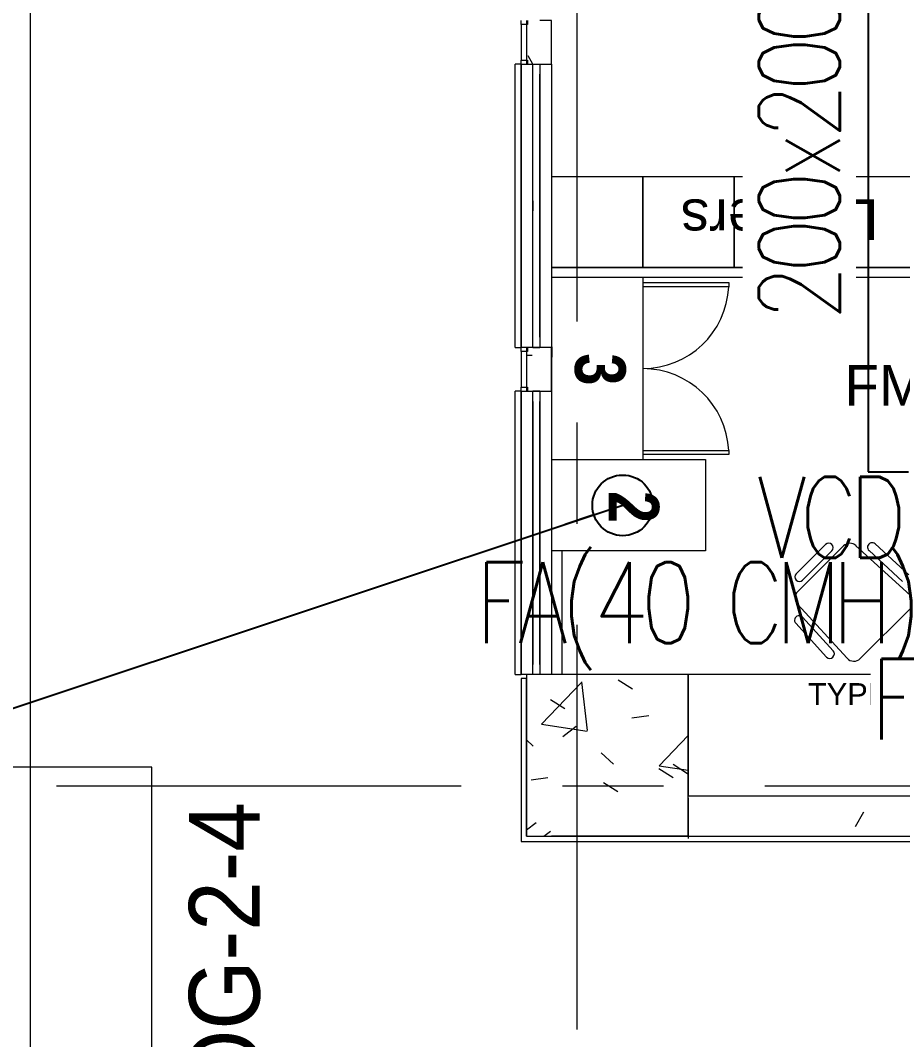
# Model space of a CAD drawing. Header units: millimetres. Extents: x 50620 to 404449, y -131543 to 97.
# Drawn here: x 346237 to 350596, y -108453 to -103415 of the extents above; entities that cross this region are included whole.
import ezdxf

# ---------------------------------------------------------------- set-up
doc = ezdxf.new("R2010")
doc.units = ezdxf.units.MM
for name, pattern in [('CONTINOUS', [0]), ('HIDDEN', [9.525, 6.35, -3.175]), ('IDA - Grid Line', [3500, 2000, -500, 500, -500])]:
    doc.linetypes.add(name, pattern=pattern)
for name, color, linetype, lineweight in [('1599_DB_A_BLK2_HQ_R21-2ND STOREY 20230517--$0$A-_GENM----_M', 8, 'Continuous', 9), ('1599_DB_A_BLK2_HQ_R21-2ND STOREY 20230517--$0$A-_WIND----_E', 8, 'Continuous', 9), ('1599_DB_A_BLK2_HQ_R21-2ND STOREY 20230517--$0$S-_COLN----_E', 8, 'Continuous', 9), ('1599_DB_A_BLK2_HQ_R21-3RD STOREY 230517$0$S-_COLN----_E', 8, 'Continuous', 0), ('A-_FLOR----_E', 8, 'Continuous', 9), ('A-_FURT----_E', 8, 'Continuous', 9), ('A-_WALL----_E', 8, 'Continuous', 9), ('A-_WALL----_E-1', 8, 'Continuous', 18), ('A-_WALL----_H-2', 8, 'Continuous', 9), ('A-_WALLPRTN_E', 8, 'Continuous', 9), ('A-_WIND----_E', 8, 'Continuous', 9), ('E-LIGHT----E', 8, 'Continuous', 9), ('M-_ARCHI', 8, 'Continuous', 5), ('M-AC-TEXT', 5, 'CONTINOUS', 25), ('M-ACMV_FAD', 3, 'Continuous', 25), ('M-FA TEXT', 3, 'Continuous', 25), ('M_ACMV_ANNOTATION', 7, 'Continuous', 20), ('S-_COLN----_E', 8, 'Continuous', 5), ('S-_COLN----_E-1', 8, 'Continuous', 5), ('S-_COLN----_E-2', 8, 'Continuous', 5)]:
    doc.layers.add(name, color=color, linetype=linetype, lineweight=lineweight)
doc.layers.add('S-_ANOTGRID_E-1', color=9, linetype='IDA - Grid Line', lineweight=5, true_color=0x808080)
doc.styles.add('1599_DB_A_BLK2_HQ_R21-3RD STOREY 230517$0$Arial', font='arial.ttf')
doc.styles.add('Arial', font='arial.ttf', dxfattribs={"width": 0.8, "height": 300})
doc.styles.add('Arial Narrow_B_4', font='ARIALNB.TTF', dxfattribs={"height": 500})
doc.styles.add('Arial_3', font='arial.ttf', dxfattribs={"height": 500})
doc.styles.add('ROMANS', font='romans.shx', dxfattribs={"width": 0.8})
doc.styles.get("Standard").update_dxf_attribs({"font": 'arial.ttf'})
doc.dimstyles.get("Standard").update_dxf_attribs({"dimtxt": 200, "dimasz": 150, "dimexe": 0.18, "dimexo": 0.0625, "dimgap": 10, "dimtad": 1, "dimtih": 1, "dimtoh": 1, "dimdec": 0, "dimzin": 0, "dimdsep": 46, "dimtxsty": 'Standard', "dimcen": 0.09, "dimclrd": 256, "dimclre": 256, "dimclrt": 256, "dimadec": 0, "dimazin": 0, "dimtfac": 1, "dimtdec": 0, "dimtofl": 0, "dimtmove": 0, "dimatfit": 3, "dimfxl": 1, "dimtolj": 1, "dimtzin": 0, "dimarcsym": 1})
pattern_1 = [(360, (102886.37, 38752.37), (1016, 254), [83.82, -678.18, 83.82, -678.18, -4064]), (360, (102886.37, 38752.37), (1016, 254), [-1524, 83.82, -1440.18, 83.82, -678.18, -1778]), (360, (102886.37, 38752.37), (1016, 254), [-3810, 83.82, -424.18, 83.82, -1186.18]), (120, (103267.37, 38879.37), (-727.97045, 752.8818), [83.82, -678.18, 83.82, -678.18, -4064]), (120, (103267.37, 38879.37), (-727.97045, 752.8818), [-1524, 83.82, -1440.18, 83.82, -678.18, -1778]), (120, (103267.37, 38879.37), (-727.97045, 752.8818), [-3810, 83.82, -424.18, 83.82, -1186.18]), (240, (103394.37, 39387.37), (-288.02955, -1006.8818), [83.82, -678.18, 83.82, -678.18, -4064]), (240, (103394.37, 39387.37), (-288.02955, -1006.8818), [-1524, 83.82, -1440.18, 83.82, -678.18, -1778]), (240, (103394.37, 39387.37), (-288.02955, -1006.8818), [-3810, 83.82, -424.18, 83.82, -1186.18])]

# ---------------------------------------------------------------- blocks, each defined once
blk = doc.blocks.new('IDA - Casement w Top Hung - 2 Panels - 1400L X 1800H - B2-AW01-3560557-BLK 2 2ND STOREY PLAN')
at = {"layer": 'A-_WIND----_E'}
for p, q in [((-700, 17.5), (700, 17.5)), ((-700, 17.5), (-700, -17.5)), ((-615, 17.5), (-650, 17.5)), ((-650, 17.5), (-25, 17.5)), ((-650, 17.5), (650, 17.5)), ((650, 17.5), (-650, 17.5)), ((-35, 17.5), (-615, 17.5)), ((-615, 17.5), (-60, 17.5)), ((0, 17.5), (-35, 17.5)), ((-24.9, 17.5), (25, 17.5)), ((35, 17.5), (0, 17.5)), ((25, 17.5), (650, 17.5)), ((615, 17.5), (35, 17.5)), ((60, 17.5), (615, 17.5)), ((650, 17.5), (615, 17.5)), ((700, 17.5), (700, -17.5)), ((700, -17.5), (-700, -17.5)), ((-650, -17.5), (-615, -17.5)), ((-25, -17.5), (-650, -17.5)), ((650, -17.5), (-650, -17.5)), ((650, -17.5), (-650, -17.5)), ((-615, -17.5), (-35, -17.5)), ((-60, -17.5), (-615, -17.5)), ((-35, -17.5), (0, -17.5)), ((-24.9, -17.5), (25, -17.5)), ((0, -17.5), (35, -17.5)), ((650, -17.5), (25, -17.5)), ((35, -17.5), (615, -17.5)), ((615, -17.5), (60, -17.5)), ((615, -17.5), (650, -17.5))]:
    blk.add_line(p, q, dxfattribs=at)
blk = doc.blocks.new('IDA - Casement w Top Hung - 2 Panels - 1400L X 1800H - B2-AW01-3560558-BLK 2 2ND STOREY PLAN')
at = {"layer": 'A-_WIND----_E'}
for p, q in [((-700, 17.5), (700, 17.5)), ((-700, 17.5), (-700, -17.5)), ((-650, 17.5), (-615, 17.5)), ((-650, 17.5), (-25, 17.5)), ((-650, 17.5), (650, 17.5)), ((-650, 17.5), (650, 17.5)), ((-615, 17.5), (-35, 17.5)), ((-615, 17.5), (-60, 17.5)), ((-35, 17.5), (0, 17.5)), ((25, 17.5), (-24.9, 17.5)), ((0, 17.5), (35, 17.5)), ((25, 17.5), (650, 17.5)), ((35, 17.5), (615, 17.5)), ((60, 17.5), (615, 17.5)), ((615, 17.5), (650, 17.5)), ((700, 17.5), (700, -17.5)), ((700, -17.5), (-700, -17.5)), ((-615, -17.5), (-650, -17.5)), ((-25, -17.5), (-650, -17.5)), ((650, -17.5), (-650, -17.5)), ((-650, -17.5), (650, -17.5)), ((-35, -17.5), (-615, -17.5)), ((-60, -17.5), (-615, -17.5)), ((0, -17.5), (-35, -17.5)), ((25, -17.5), (-24.9, -17.5)), ((35, -17.5), (0, -17.5)), ((650, -17.5), (25, -17.5)), ((615, -17.5), (35, -17.5)), ((615, -17.5), (60, -17.5)), ((650, -17.5), (615, -17.5))]:
    blk.add_line(p, q, dxfattribs=at)
blk = doc.blocks.new('1599_DB_A_BLK2_HQ_R21-2ND STOREY 20230517--$0$Wall Motif - Type 1-2673879-LINKVIEW_BLK2_2ND STOREY')
at = {"layer": '1599_DB_A_BLK2_HQ_R21-2ND STOREY 20230517--$0$A-_GENM----_M'}
for p, q in [((-575, 105), (825, 105)), ((-575, 105), (-575, 75)), ((825, 75), (825, 105)), ((825, 75), (-575, 75))]:
    blk.add_line(p, q, dxfattribs=at)
blk = doc.blocks.new('1599_DB_A_BLK2_HQ_R21-2ND STOREY 20230517--$0$IDA - Casement w Top Hung - 2 Panels - 1400L X 1800H - B2-AW01-3560558-LINKVIEW_BLK2_2ND STOREY')
at = {"layer": '1599_DB_A_BLK2_HQ_R21-2ND STOREY 20230517--$0$A-_WIND----_E'}
for p, q in [((-700, 17.5), (700, 17.5)), ((-700, 17.5), (-700, -17.5)), ((700, 17.5), (700, -17.5)), ((700, -17.5), (-700, -17.5))]:
    blk.add_line(p, q, dxfattribs=at)
blk = doc.blocks.new('1599_DB_A_BLK2_HQ_R21-2ND STOREY 20230517--$0$IDA - Casement w Top Hung - 2 Panels - 1400L X 1800H - B2-AW01-3560557-LINKVIEW_BLK2_2ND STOREY')
at = {"layer": '1599_DB_A_BLK2_HQ_R21-2ND STOREY 20230517--$0$A-_WIND----_E'}
for p, q in [((-700, 17.5), (700, 17.5)), ((-700, 17.5), (-700, -17.5)), ((700, 17.5), (700, -17.5)), ((700, -17.5), (-700, -17.5))]:
    blk.add_line(p, q, dxfattribs=at)
blk = doc.blocks.new('ARCHI 2ND_2024 09 11')
at = {"layer": '1599_DB_A_BLK2_HQ_R21-2ND STOREY 20230517--$0$S-_COLN----_E', "lineweight": 5}
h = blk.add_hatch(dxfattribs=at)
h.set_pattern_fill('FP_1', color=8, style=0, pattern_type=2)
h.set_pattern_definition([(50, (-28420.7, -3975.3), (1821.84, -159.39), [190.5, -2095.5]), (355, (-28420.7, -3975.3), (-352.43, 1910.567), [152.4, -1676.4]), (100.451, (-28268.9, -3988.6), (1469.426, 1751.166), [161.9, -1780.9]), (46.184, (-28420.7, -3467.3), (2710.79, -420.43), [285.75, -3143.25]), (96.636, (-28194.8, -3502.4), (2374.03, 2474.28), [242.85, -2671.35]), (351.184, (-28420.7, -3467.3), (2374.05, 2474.25), [228.6, -2514.6]), (21, (-28166.7, -3594.3), (1516.143, -1022.652), [190.5, -2095.5]), (326, (-28166.7, -3594.3), (618.02, 1841.88), [152.4, -1676.4]), (71.451, (-28040.4, -3679.6), (2134.17, 819.212), [161.9, -1780.9]), (37.5, (-28420.7, -3975.34), (30.886, 845.5504), [83.82, -1572.26, 83.82, -1617.98, -1682.75]), (37.5, (-28420.7, -3975.34), (30.886, 845.5504), [-3357.88, 83.82, -1598.93]), (7.5, (-28420.7, -3975.3), (668.197, 1001.806), [83.82, -886.46, 83.82, -1534.16, -641.35]), (7.5, (-28420.7, -3975.3), (668.197, 1001.806), [-2588.26, 83.82, -557.53]), (327.5, (-28987.1, -3975.34), (1355.9093, -57.2896), [83.82, -551.18, 83.82, -1897.38, -2628.9]), (327.5, (-28987.1, -3975.34), (1355.9093, -57.2896), [-2616.2, 83.82, -2545.08]), (317.5, (-29241.1, -3975.3), (1481.293, 254.266), [83.82, -741.68, 83.82, -1231.9, -1866.9]), (317.5, (-29241.1, -3975.3), (1481.293, 254.266), [-2141.22, 83.82, -1783.08])])
h.paths.add_polyline_path([(-36250, -79450), (-35450, -79450), (-35450, -78650), (-36250, -78650), (-36250, -78670)], flags=0)
at = {"layer": 'A-_WALL----_H-2', "lineweight": 5}
h = blk.add_hatch(dxfattribs=at)
h.set_pattern_fill('FP_3', color=256, style=0, pattern_type=2)
h.set_pattern_definition(pattern_1)
h.paths.add_polyline_path([(-36125, -77250), (-36125, -77033.3), (-36245, -77034.1), (-36245, -77053.3), (-36250, -77053.3), (-36250, -77230), (-36245, -77230.7), (-36245, -77250), (-36182.7, -77250)])
h.paths.add_polyline_path([(-36217.5, -75633.3), (-36125, -75633.3), (-36125, -75416.7), (-36245, -75418), (-36245, -75436.7), (-36250, -75436.7), (-36250, -75613.3), (-36245, -75614.6), (-36245, -75633.3), (-36217.7, -75633.3)])
h.paths.add_polyline_path([(-36245, -74016.7), (-36125, -74016.7), (-36125, -73800), (-36245, -73801.9), (-36245, -73820), (-36250, -73820), (-36250, -73996.7), (-36245, -73998.5)])
h.paths.add_polyline_path([(-36245, -70200), (-36125, -70200), (-36125, -69933.3), (-36245, -69933.3), (-36245, -69953.3), (-36250, -69953.3), (-36250, -70180), (-36245, -70180), (-36245, -70194.9)])
h.paths.add_polyline_path([(-36217.7, -68533.3), (-36125, -68533.3), (-36125, -68266.7), (-36245, -68266.7), (-36245, -68286.7), (-36250, -68286.7), (-36250, -68513.3), (-36245, -68513.3), (-36245, -68533.3)])
h.paths.add_polyline_path([(-36182.7, -66866.7), (-36125, -66866.7), (-36125, -66600), (-36245, -66600), (-36245, -66620), (-36250, -66620.8), (-36250, -66846.7), (-36245, -66846.7), (-36245, -66866.7), (-36217.5, -66866.7)])
h.paths.add_polyline_path([(-36245, -63000), (-36125, -63000), (-36125, -62733.3), (-36245, -62733.3), (-36245, -62753.3), (-36250, -62754.2), (-36250, -62980), (-36245, -62980), (-36245, -62999.3)])
h.paths.add_polyline_path([(-36182.7, -61333.3), (-36125, -61333.3), (-36125, -61066.7), (-36245, -61066.7), (-36245, -61086.7), (-36250, -61087.5), (-36250, -61313.3), (-36245, -61313.3), (-36245, -61333.3), (-36217.5, -61333.3)])
h.paths.add_polyline_path([(-36245, -59666.7), (-36125, -59666.7), (-36125, -59400), (-36245, -59400.5), (-36245, -59420), (-36250, -59420.8), (-36250, -59646.7), (-36245, -59647.1)])
h = blk.add_hatch(dxfattribs=at)
h.set_pattern_fill('FP_3', color=256, style=0, pattern_type=2)
h.set_pattern_definition(pattern_1)
h.paths.add_polyline_path([(-27677.6, -79450), (-22150, -79450), (-22150, -79325), (-35450, -79325), (-35450, -79450)])
at = {"layer": 'S-_COLN----_E-2', "lineweight": 5}
h = blk.add_hatch(dxfattribs=at)
h.set_pattern_fill('FP_40', color=256, style=0, pattern_type=2)
h.set_pattern_definition([(50, (102886.4, 38752.4), (1821.841, -159.39), [190.5, -2095.5]), (355, (102886.4, 38752.4), (-352.428, 1910.567), [152.4, -1676.4]), (100.451, (103038.2, 38739.1), (1469.426, 1751.166), [161.9, -1780.901]), (46.184, (102886.4, 39260.4), (2710.79, -420.428), [285.75, -3143.25]), (96.636, (103112.3, 39225.3), (2374.026, 2474.276), [242.85, -2671.35]), (351.184, (102886.4, 39260.4), (2374.05, 2474.253), [228.6, -2514.6]), (21, (103140.4, 39133.4), (1516.143, -1022.652), [190.5, -2095.5]), (326, (103140.4, 39133.4), (618.02, 1841.88), [152.4, -1676.4]), (71.451, (103266.7, 39048.2), (2134.171, 819.212), [161.9, -1780.901]), (37.5, (102886.4, 38752.4), (30.886, 845.5504), [83.82, -1572.26, 83.82, -1617.98, -1682.75]), (37.5, (102886.4, 38752.4), (30.886, 845.5504), [-3357.88, 83.82, -1598.93]), (7.5, (102886.4, 38752.4), (668.1966, 1001.8057), [83.82, -886.46, 83.82, -1534.16, -641.35]), (7.5, (102886.4, 38752.4), (668.1966, 1001.8057), [-2588.26, 83.82, -557.53]), (327.5, (102319.95, 38752.4), (1355.9093, -57.2896), [83.82, -551.18, 83.82, -1897.38, -2628.9]), (327.5, (102319.95, 38752.4), (1355.9093, -57.2896), [-2616.2, 83.82, -2545.08]), (317.5, (102066, 38752.4), (1481.293, 254.266), [83.82, -741.68, 83.82, -1231.9, -1866.9]), (317.5, (102066, 38752.4), (1481.293, 254.266), [-2141.22, 83.82, -1783.08])])
h.paths.add_polyline_path([(-36125, -79450), (-35450, -79450), (-35450, -78650), (-36250, -78650), (-36250, -79450)])
at = {"color": 8, "lineweight": 5}
for p, q in [((-36123.9, -76688), (-36123.9, -76638)), ((-36123.9, -76638), (-33267.3, -76638)), ((-33267.3, -76688), (-36123.9, -76688)), ((-36074.8, -78038), (-36074.8, -78649)), ((-34771.8, -78007), (-34916.8, -78151.9)), ((-34683.5, -78014.8), (-34909, -78240.3)), ((-34885, -78183.7), (-34740, -78038.8)), ((-34354, -78258.1), (-34621.3, -78013.4)), ((-34391, -78189.7), (-34557, -78037.8)), ((-34526.6, -78004.6), (-34359.9, -78157.2)), ((-34910.3, -78302.5), (-34665.7, -78569.8)), ((-34600.7, -78571.2), (-34352.5, -78323.1)), ((-34734, -78532.7), (-34885.9, -78366.7)), ((-34919.1, -78397.1), (-34766.5, -78563.8))]:
    blk.add_line(p, q, dxfattribs=at)
blk.add_lwpolyline([(-35450, -78650), (-35450, -79250), (-33650, -79250), (-33650, -77800), (-34250, -77800), (-34250, -78650)], close=True, dxfattribs=at)
for centre, radius, start, end in [((-34755.9, -78022.9), 22.5, 315, 135), ((-34651.6, -78046.6), 45, 47.5326, 135), ((-34651.6, -78046.6), 45, 47.5326, 135), ((-34541.8, -78021.2), 22.5, 47.527, 227.5326), ((-34900.9, -78167.8), 22.5, 135, 315), ((-34877.2, -78272.1), 45, 135, 222.4674), ((-34902.5, -78381.9), 22.5, 42.4674, 222.473), ((-34750.6, -78547.9), 22.5, 225, 42.4674), ((-34632.5, -78539.4), 45, 222.4674, 315)]:
    blk.add_arc(centre, radius, start, end, dxfattribs=at)
at = {"layer": '1599_DB_A_BLK2_HQ_R21-2ND STOREY 20230517--$0$A-_GENM----_M', "color": 8, "lineweight": 5}
for p, q in [((-36305, -77033.3), (-36305, -75633.3)), ((-36275, -75633.3), (-36305, -75633.3)), ((-36275, -75633.3), (-36275, -77033.3)), ((-36305, -77033.3), (-36275, -77033.3)), ((-36305, -78650), (-36305, -77250)), ((-36275, -77250), (-36305, -77250)), ((-36275, -77250), (-36275, -78650)), ((-36305, -78650), (-36275, -78650))]:
    blk.add_line(p, q, dxfattribs=at)
at = {"layer": '1599_DB_A_BLK2_HQ_R21-2ND STOREY 20230517--$0$A-_WIND----_E', "color": 8, "lineweight": 5}
for p, q in [((-36217.7, -75633.3), (-36182.7, -75633.3)), ((-36217.7, -77033.3), (-36217.7, -75633.3)), ((-36182.7, -75633.3), (-36182.7, -77033.3)), ((-36217.7, -77033.3), (-36182.7, -77033.3)), ((-36182.7, -77250), (-36217.7, -77250)), ((-36217.7, -78650), (-36217.7, -77250)), ((-36182.7, -77250), (-36182.7, -78650)), ((-36182.7, -78650), (-36217.7, -78650))]:
    blk.add_line(p, q, dxfattribs=at)
at = {"layer": '1599_DB_A_BLK2_HQ_R21-2ND STOREY 20230517--$0$S-_COLN----_E', "color": 8, "lineweight": 5}
for p, q in [((-36275, -75436.7), (-36275, -75416.7)), ((-36275, -75436.7), (-36275, -75416.7)), ((-36250, -75416.7), (-36250, -75436.7)), ((-36250, -75416.7), (-36250, -75436.7)), ((-36245, -75416.7), (-36245, -75436.7)), ((-36245, -75416.7), (-36245, -75436.7)), ((-36125, -75416.7), (-36182.7, -75416.7)), ((-36125, -75633.3), (-36125, -75416.7)), ((-36125, -75633.3), (-36125, -75416.7)), ((-36275, -75436.7), (-36275, -75613.3)), ((-36245, -75436.7), (-36275, -75436.7)), ((-36275, -75436.7), (-36275, -75613.3)), ((-36245, -75436.7), (-36275, -75436.7)), ((-36250, -75436.7), (-36250, -75613.3)), ((-36250, -75436.7), (-36250, -75613.3)), ((-36275, -75613.3), (-36245, -75613.3)), ((-36275, -75633.3), (-36275, -75613.3)), ((-36275, -75613.3), (-36245, -75613.3)), ((-36275, -75633.3), (-36275, -75613.3)), ((-36250, -75613.3), (-36250, -75633.3)), ((-36250, -75613.3), (-36250, -75633.3)), ((-36245, -75613.3), (-36245, -75633.3)), ((-36245, -75613.3), (-36245, -75633.3)), ((-36275, -77033.3), (-36275, -75633.3)), ((-36275, -75633.3), (-36245, -75633.3)), ((-36275, -77033.3), (-36275, -75633.3)), ((-36275, -75633.3), (-36245, -75633.3)), ((-36245, -75633.3), (-36217.7, -75633.3)), ((-36245, -75633.3), (-36217.7, -75633.3)), ((-36182.7, -75633.3), (-36125, -75633.3)), ((-36182.7, -75633.3), (-36125, -75633.3)), ((-36125, -75633.3), (-36125, -76225)), ((-36125, -75633.3), (-36125, -76225)), ((-36125, -76225), (-36125, -76275)), ((-36125, -76225), (-36125, -76275)), ((-36125, -76275), (-36125, -77033.3)), ((-36125, -76275), (-36125, -77033.3)), ((-36245, -77033.3), (-36275, -77033.3)), ((-36275, -77053.3), (-36275, -77033.3)), ((-36245, -77033.3), (-36275, -77033.3)), ((-36275, -77053.3), (-36275, -77033.3)), ((-36250, -77033.3), (-36250, -77053.3)), ((-36250, -77033.3), (-36250, -77053.3)), ((-36245, -77033.3), (-36245, -77053.3)), ((-36217.7, -77033.3), (-36245, -77033.3)), ((-36245, -77033.3), (-36245, -77053.3)), ((-36217.7, -77033.3), (-36245, -77033.3)), ((-36125, -77033.3), (-36182.7, -77033.3)), ((-36125, -77033.3), (-36182.7, -77033.3)), ((-36125, -77250), (-36125, -77033.3)), ((-36125, -77250), (-36125, -77033.3)), ((-36275, -77053.3), (-36275, -77230)), ((-36245, -77053.3), (-36275, -77053.3)), ((-36275, -77053.3), (-36275, -77230)), ((-36245, -77053.3), (-36275, -77053.3)), ((-36250, -77053.3), (-36250, -77230)), ((-36250, -77053.3), (-36250, -77230)), ((-36275, -77230), (-36245, -77230)), ((-36275, -77250), (-36275, -77230)), ((-36275, -77230), (-36245, -77230)), ((-36275, -77250), (-36275, -77230)), ((-36250, -77230), (-36250, -77250)), ((-36250, -77230), (-36250, -77250)), ((-36245, -77230), (-36245, -77250)), ((-36245, -77230), (-36245, -77250)), ((-36275, -78650), (-36275, -77250)), ((-36275, -77250), (-36245, -77250)), ((-36275, -78650), (-36275, -77250)), ((-36275, -77250), (-36245, -77250)), ((-36245, -77250), (-36217.7, -77250)), ((-36245, -77250), (-36217.7, -77250)), ((-36182.7, -77250), (-36125, -77250)), ((-36182.7, -77250), (-36125, -77250)), ((-36125, -77250), (-36125, -78650)), ((-36125, -77250), (-36125, -78650)), ((-36275, -78670), (-36275, -79475)), ((-36275, -78670), (-36275, -79475)), ((-36250, -79450), (-36250, -78670)), ((-36250, -78670), (-36250, -79450)), ((-36250, -79450), (-36250, -78670)), ((-36250, -78670), (-36250, -79450)), ((-35450, -79325), (-35450, -78650)), ((-35450, -79325), (-35450, -78650)), ((-29050, -79254.5), (-35450, -79250)), ((-35450, -79325), (-35450, -79450)), ((-35450, -79325), (-35450, -79450)), ((-36250, -79450), (-36125, -79450)), ((-36250, -79450), (-36125, -79450)), ((-35450, -79450), (-36125, -79450)), ((-36125, -79450), (-35450, -79450)), ((-35450, -79450), (-36125, -79450)), ((-36125, -79450), (-35450, -79450)), ((-35450, -79450), (-22150, -79450)), ((-35450, -79450), (-22150, -79450)), ((-36275, -79475), (-21325, -79475)), ((-36275, -79475), (-21325, -79475))]:
    blk.add_line(p, q, dxfattribs=at)
at = {"layer": '1599_DB_A_BLK2_HQ_R21-2ND STOREY 20230517--$0$S-_COLN----_E', "color": 8, "linetype": 'Continuous', "lineweight": 5}
for p, q in [((-35796.9, -78676), (-35726.2, -78721)), ((-35593.4, -79101.2), (-35450, -78951.7)), ((-35593.5, -79101.1), (-35450, -79123.4))]:
    blk.add_line(p, q, dxfattribs=at)
at = {"layer": '1599_DB_A_BLK2_HQ_R21-3RD STOREY 230517$0$S-_COLN----_E', "color": 8, "lineweight": 5}
for p, q in [((-36123.9, -76638), (-36123.9, -76188)), ((-36123.9, -76188), (-35673.9, -76188)), ((-35673.9, -76638), (-35673.9, -76188)), ((-35673.9, -76188), (-35223.9, -76188)), ((-35673.9, -76188), (-35673.9, -76638)), ((-35223.9, -76638), (-35223.9, -76188)), ((-35223.9, -76188), (-34773.9, -76188)), ((-35223.9, -76188), (-35223.9, -76638)), ((-34773.9, -76638), (-34773.9, -76188)), ((-34773.9, -76188), (-34323.9, -76188)), ((-34773.9, -76188), (-34773.9, -76638)), ((-35673.9, -76638), (-36123.9, -76638)), ((-35223.9, -76638), (-35673.9, -76638)), ((-34773.9, -76638), (-35223.9, -76638)), ((-34323.9, -76638), (-34773.9, -76638))]:
    blk.add_line(p, q, dxfattribs=at)
at = {"layer": 'A-_FLOR----_E', "lineweight": 5}
for p, q in [((-36250, -75416.7), (-36250, -75436.7)), ((-36250, -75436.7), (-36250, -75613.3)), ((-36250, -75613.3), (-36250, -75633.3)), ((-36250, -77033.3), (-36250, -77053.3)), ((-36250, -77053.3), (-36250, -77230)), ((-36250, -77230), (-36250, -77250)), ((-36250, -78650), (-36250, -79450)), ((-36250, -79450), (-21350, -79450))]:
    blk.add_line(p, q, dxfattribs=at)
at = {"layer": 'A-_FLOR----_E', "color": 8, "lineweight": 5}
for p, q in [((-36250, -75416.7), (-36250, -75436.7)), ((-36250, -75436.7), (-36250, -75613.3)), ((-36250, -75613.3), (-36250, -75633.3)), ((-36250, -77033.3), (-36250, -77053.3)), ((-36250, -77053.3), (-36250, -77230)), ((-36250, -77230), (-36250, -77250)), ((-36250, -78650), (-36250, -79450)), ((-36250, -79450), (-21350, -79450))]:
    blk.add_line(p, q, dxfattribs=at)
at = {"layer": 'A-_FURT----_E', "color": 8, "lineweight": 5}
for p, q in [((-36124.8, -77588), (-36124.8, -76688)), ((-35674.8, -76688), (-36124.8, -76688)), ((-35674.8, -76688), (-35674.8, -77588)), ((-35674.8, -76713), (-35249.8, -76713)), ((-35249.8, -76733), (-35674.8, -76733)), ((-35249.8, -76713), (-35249.8, -76733)), ((-36124.8, -77588), (-35674.8, -77588)), ((-35674.8, -77543), (-35249.8, -77543)), ((-35249.8, -77563), (-35674.8, -77563)), ((-35249.8, -77543), (-35249.8, -77563))]:
    blk.add_line(p, q, dxfattribs=at)
blk.add_lwpolyline([(-36124.8, -78038), (-36124.8, -77588), (-35364.8, -77588), (-35364.8, -78038)], close=True, dxfattribs=at)
for centre, start, end in [((-35674.8, -76713), 270, 357.281), ((-35674.8, -77563), 2.719, 90)]:
    blk.add_arc(centre, 425, start, end, dxfattribs=at)
at = {"layer": 'A-_WALL----_E', "color": 8, "lineweight": 5}
for p, q in [((-38700, -79107.4), (-38700, -64226.7)), ((-36250, -75436.7), (-36250, -75613.3)), ((-36275, -75633.3), (-36245, -75633.3)), ((-36275, -77033.3), (-36275, -75633.3)), ((-36245, -75633.3), (-36125, -75633.3)), ((-36125, -75633.3), (-36125, -77033.3)), ((-36245, -77033.3), (-36275, -77033.3)), ((-36125, -77033.3), (-36245, -77033.3)), ((-36124.2, -77030.7), (-36124.2, -77080.7)), ((-36124.2, -77030.7), (-36124.2, -77080.7)), ((-36250, -77053.3), (-36250, -77230)), ((-36275, -77250), (-36245, -77250)), ((-36275, -78650), (-36275, -77250)), ((-36245, -77250), (-36125, -77250)), ((-36125, -77250), (-36125, -78650)), ((-36125, -78650), (-36275, -78650)), ((-36250, -79450), (-36250, -78670)), ((-35450, -79325), (-35450, -79450)), ((-35450, -79450), (-36125, -79450)), ((-35450, -79450), (-22150, -79450))]:
    blk.add_line(p, q, dxfattribs=at)
at = {"layer": 'A-_WALL----_E', "lineweight": 5}
for p, q in [((-36250, -75436.7), (-36250, -75613.3)), ((-36275, -75633.3), (-36245, -75633.3)), ((-36275, -77033.3), (-36275, -75633.3)), ((-36245, -75633.3), (-36125, -75633.3)), ((-36125, -75633.3), (-36125, -77033.3)), ((-36245, -77033.3), (-36275, -77033.3)), ((-36125, -77033.3), (-36245, -77033.3)), ((-36250, -77053.3), (-36250, -77230)), ((-36275, -77250), (-36245, -77250)), ((-36275, -78650), (-36275, -77250)), ((-36245, -77250), (-36125, -77250)), ((-36125, -77250), (-36125, -78650)), ((-36125, -78650), (-36275, -78650)), ((-36250, -79450), (-36250, -78670)), ((-35450, -79325), (-35450, -79450)), ((-35450, -79450), (-36125, -79450)), ((-35450, -79450), (-22150, -79450))]:
    blk.add_line(p, q, dxfattribs=at)
at = {"layer": 'A-_WALL----_E', "color": 8, "linetype": 'HIDDEN', "lineweight": 5, "ltscale": 1000}
blk.add_line((-38700, -81057.4), (-38700, -79107.4), dxfattribs=at)
at = {"layer": 'A-_WALL----_E-1', "lineweight": 5}
for p, q in [((-36245, -75416.7), (-36245, -75436.7)), ((-36125, -75633.3), (-36125, -75416.7)), ((-36245, -75436.7), (-36275, -75436.7)), ((-36275, -75436.7), (-36275, -75613.3)), ((-36275, -75613.3), (-36245, -75613.3)), ((-36245, -75613.3), (-36245, -75633.3)), ((-36245, -75633.3), (-36125, -75633.3)), ((-36125, -77033.3), (-36245, -77033.3)), ((-36245, -77033.3), (-36245, -77053.3)), ((-36125, -77250), (-36125, -77033.3)), ((-36245, -77053.3), (-36275, -77053.3)), ((-36275, -77053.3), (-36275, -77230)), ((-36275, -77230), (-36245, -77230)), ((-36245, -77230), (-36245, -77250)), ((-36245, -77250), (-36125, -77250)), ((-36250, -78670), (-36275, -78670)), ((-36275, -78670), (-36275, -79475)), ((-36275, -79475), (-36250, -79475)), ((-36250, -79475), (-36125, -79475)), ((-36125, -79475), (-21325, -79475))]:
    blk.add_line(p, q, dxfattribs=at)
at = {"layer": 'A-_WALL----_E-1', "color": 8, "lineweight": 5}
for p, q in [((-36245, -75416.7), (-36245, -75436.7)), ((-36125, -75633.3), (-36125, -75416.7)), ((-36245, -75436.7), (-36275, -75436.7)), ((-36275, -75436.7), (-36275, -75613.3)), ((-36275, -75613.3), (-36245, -75613.3)), ((-36245, -75613.3), (-36245, -75633.3)), ((-36245, -75633.3), (-36125, -75633.3)), ((-36125, -77033.3), (-36245, -77033.3)), ((-36245, -77033.3), (-36245, -77053.3)), ((-36125, -77250), (-36125, -77033.3)), ((-36245, -77053.3), (-36275, -77053.3)), ((-36275, -77053.3), (-36275, -77230)), ((-36275, -77230), (-36245, -77230)), ((-36245, -77230), (-36245, -77250)), ((-36245, -77250), (-36125, -77250)), ((-36250, -78670), (-36275, -78670)), ((-36275, -78670), (-36275, -79475)), ((-36275, -79475), (-36250, -79475)), ((-36250, -79475), (-36125, -79475)), ((-36125, -79475), (-21325, -79475))]:
    blk.add_line(p, q, dxfattribs=at)
at = {"layer": 'A-_WALL----_H-2', "color": 8, "linetype": 'Continuous', "lineweight": 5}
for p, q in [((-36217.7, -75633.3), (-36241.8, -75591.6)), ((-36250, -77071.6), (-36221.8, -77071.6))]:
    blk.add_line(p, q, dxfattribs=at)
at = {"layer": 'A-_WALLPRTN_E', "color": 8, "lineweight": 5}
for p, q in [((-33798.9, -76638), (-36123.9, -76638)), ((-33799.8, -76688), (-36124.8, -76688)), ((-35450, -79260), (-35450, -79460)), ((-35450, -79260), (-35450, -79460))]:
    blk.add_line(p, q, dxfattribs=at)
at = {"layer": 'A-_WIND----_E', "color": 8, "lineweight": 5}
for p, q in [((-36217.7, -75633.3), (-36182.7, -75633.3)), ((-36217.7, -77033.3), (-36217.7, -75633.3)), ((-36182.7, -75633.3), (-36182.7, -77033.3)), ((-36217.7, -75718.3), (-36217.7, -75683.3)), ((-36217.7, -76308.3), (-36217.7, -75683.3)), ((-36217.7, -76983.3), (-36217.7, -75683.3)), ((-36217.7, -76983.3), (-36217.7, -75683.3)), ((-36217.7, -76298.3), (-36217.7, -75718.3)), ((-36217.7, -76273.3), (-36217.7, -75718.3)), ((-36182.7, -75683.3), (-36182.7, -75718.3)), ((-36182.7, -75683.3), (-36182.7, -76308.3)), ((-36182.7, -75683.3), (-36182.7, -76983.3)), ((-36182.7, -76983.3), (-36182.7, -75683.3)), ((-36182.7, -75718.3), (-36182.7, -76298.3)), ((-36182.7, -75718.3), (-36182.7, -76273.3)), ((-36217.7, -76333.3), (-36217.7, -76298.3)), ((-36217.7, -76308.3), (-36217.7, -76358.3)), ((-36182.7, -76298.3), (-36182.7, -76333.3)), ((-36182.7, -76308.3), (-36182.7, -76358.3)), ((-36217.7, -76368.3), (-36217.7, -76333.3)), ((-36217.7, -76983.3), (-36217.7, -76358.3)), ((-36217.7, -76948.3), (-36217.7, -76368.3)), ((-36182.7, -76333.3), (-36182.7, -76368.3)), ((-36182.7, -76358.3), (-36182.7, -76983.3)), ((-36182.7, -76368.3), (-36182.7, -76948.3)), ((-36217.7, -76948.3), (-36217.7, -76393.3)), ((-36182.7, -76393.3), (-36182.7, -76948.3)), ((-36217.7, -76983.3), (-36217.7, -76948.3)), ((-36182.7, -76948.3), (-36182.7, -76983.3)), ((-36217.7, -77033.3), (-36182.7, -77033.3)), ((-36182.7, -77250), (-36217.7, -77250)), ((-36217.7, -78650), (-36217.7, -77250)), ((-36182.7, -77250), (-36182.7, -78650)), ((-36217.7, -77300), (-36217.7, -77335)), ((-36217.7, -77925), (-36217.7, -77300)), ((-36217.7, -78600), (-36217.7, -77300)), ((-36217.7, -78600), (-36217.7, -77300)), ((-36217.7, -77335), (-36217.7, -77915)), ((-36217.7, -77890), (-36217.7, -77335)), ((-36182.7, -77335), (-36182.7, -77300)), ((-36182.7, -77300), (-36182.7, -77925)), ((-36182.7, -77300), (-36182.7, -78600)), ((-36182.7, -78600), (-36182.7, -77300)), ((-36182.7, -77915), (-36182.7, -77335)), ((-36182.7, -77335), (-36182.7, -77890)), ((-36217.7, -77915), (-36217.7, -77950)), ((-36217.7, -77925.1), (-36217.7, -77975)), ((-36182.7, -77950), (-36182.7, -77915)), ((-36182.7, -77925.1), (-36182.7, -77975)), ((-36217.7, -77950), (-36217.7, -77985)), ((-36217.7, -78600), (-36217.7, -77975)), ((-36217.7, -77985), (-36217.7, -78565)), ((-36182.7, -77985), (-36182.7, -77950)), ((-36182.7, -77975), (-36182.7, -78600)), ((-36182.7, -78565), (-36182.7, -77985)), ((-36217.7, -78565), (-36217.7, -78010)), ((-36182.7, -78010), (-36182.7, -78565)), ((-36217.7, -78565), (-36217.7, -78600)), ((-36182.7, -78600), (-36182.7, -78565)), ((-36182.7, -78650), (-36217.7, -78650))]:
    blk.add_line(p, q, dxfattribs=at)
at = {"layer": 'E-LIGHT----E', "color": 8, "lineweight": 5}
blk.add_lwpolyline([(-38900, -81057.4), (-38100, -81057.4), (-38100, -79107.4), (-38900, -79107.4)], close=True, dxfattribs=at)
at = {"layer": 'S-_ANOTGRID_E-1', "color": 8, "lineweight": 5}
for p, q in [((-36000, 26594.8), (-36000, -83806.9)), ((-38572.1, -79200), (17962.1, -79200))]:
    blk.add_line(p, q, dxfattribs=at)
at = {"layer": 'S-_COLN----_E', "lineweight": 5}
for p, q in [((-36250, -78670), (-36250, -79450)), ((-35450, -79450), (-35450, -79325)), ((-36250, -79450), (-36125, -79450)), ((-36125, -79450), (-35450, -79450))]:
    blk.add_line(p, q, dxfattribs=at)
at = {"layer": 'S-_COLN----_E', "color": 8, "lineweight": 5}
for p, q in [((-36250, -78670), (-36250, -79450)), ((-35450, -79450), (-35450, -79325)), ((-36250, -79450), (-36125, -79450)), ((-36125, -79450), (-35450, -79450))]:
    blk.add_line(p, q, dxfattribs=at)
at = {"layer": 'S-_COLN----_E-1', "lineweight": 5}
for p, q in [((-35450, -78650), (-36250, -78650)), ((-36250, -78650), (-36250, -78670)), ((-35450, -79325), (-35450, -78650))]:
    blk.add_line(p, q, dxfattribs=at)
at = {"layer": 'S-_COLN----_E-1', "color": 8, "lineweight": 5}
for p, q in [((-35450, -78650), (-36250, -78650)), ((-36250, -78650), (-36250, -78670)), ((-35450, -79325), (-35450, -78650))]:
    blk.add_line(p, q, dxfattribs=at)
at = {"layer": 'S-_COLN----_E-2', "color": 8, "linetype": 'Continuous', "lineweight": 5}
for p, q in [((-35524.3, -79093.7), (-35453.6, -79138.8)), ((-36226.7, -79170.3), (-36143.6, -79159.4)), ((-36163.2, -79450), (-36130.7, -79425.1))]:
    blk.add_line(p, q, dxfattribs=at)
at = {"layer": '1599_DB_A_BLK2_HQ_R21-2ND STOREY 20230517--$0$S-_COLN----_E', "color": 8, "lineweight": 5}
for name, p, rotation in [('1599_DB_A_BLK2_HQ_R21-2ND STOREY 20230517--$0$Wall Motif - Type 1-2673879-LINKVIEW_BLK2_2ND STOREY', (-36200, -76458.3), 90.0000000000586), ('1599_DB_A_BLK2_HQ_R21-2ND STOREY 20230517--$0$IDA - Casement w Top Hung - 2 Panels - 1400L X 1800H - B2-AW01-3560558-LINKVIEW_BLK2_2ND STOREY', (-36200.2, -76333.3), 90.0000000000586), ('1599_DB_A_BLK2_HQ_R21-2ND STOREY 20230517--$0$Wall Motif - Type 1-2673879-LINKVIEW_BLK2_2ND STOREY', (-36200, -78075), 90.0000000000586), ('1599_DB_A_BLK2_HQ_R21-2ND STOREY 20230517--$0$IDA - Casement w Top Hung - 2 Panels - 1400L X 1800H - B2-AW01-3560557-LINKVIEW_BLK2_2ND STOREY', (-36200.2, -77950), 270.0000000000586)]:
    blk.add_blockref(name, p, dxfattribs=dict(at, rotation=rotation))
at = {"layer": 'A-_WIND----_E', "lineweight": 5}
for name, p, rotation in [('IDA - Casement w Top Hung - 2 Panels - 1400L X 1800H - B2-AW01-3560558-BLK 2 2ND STOREY PLAN', (-36200.2, -76333.3), 89.99999999999997), ('IDA - Casement w Top Hung - 2 Panels - 1400L X 1800H - B2-AW01-3560557-BLK 2 2ND STOREY PLAN', (-36200.2, -77950), 270)]:
    blk.add_blockref(name, p, dxfattribs=dict(at, rotation=rotation))
at = {"color": 8, "lineweight": 5, "style": 'Arial_3'}
blk.add_text('FMEO', height=200, dxfattribs=at).set_placement((-34678.6, -77320.8))
at = {"layer": '1599_DB_A_BLK2_HQ_R21-3RD STOREY 230517$0$S-_COLN----_E', "color": 8, "lineweight": 5, "style": '1599_DB_A_BLK2_HQ_R21-3RD STOREY 230517$0$Arial'}
blk.add_text('Lockers', height=200, rotation=180, dxfattribs=at).set_placement((-34508.7, -76301.6))
at = {"layer": 'A-_FURT----_E', "color": 8, "lineweight": 5, "char_height": 250, "width": 196.413, "attachment_point": 1, "rotation": 270, "style": 'Arial Narrow_B_4'}
for s, insert in [('3', (-35759.3, -77062.3)), ('2', (-35594.1, -77742.4))]:
    blk.add_mtext(s, dxfattribs=dict(at, insert=insert))
at = {"layer": 'A-_WALLPRTN_E', "color": 8, "lineweight": 5, "style": 'Arial_3'}
blk.add_text('TYPE D1', height=108.74, dxfattribs=at).set_placement((-34858.6, -78801.6))
at = {"layer": 'E-LIGHT----E', "color": 8, "lineweight": 5, "style": 'Arial', "width": 0.9}
blk.add_text('OG-2-4', height=350, rotation=90, dxfattribs=at).set_placement((-37567.2, -80748.2))

msp = doc.modelspace()

# ---------------------------------------------------------------- block references
at = {"layer": 'M-_ARCHI', "lineweight": 5, "extrusion": (0.000419962, 1.0854e-05, 1), "rotation": 359.9999887056363}
msp.add_blockref('ARCHI 2ND_2024 09 11', (384987.1, -27998.1, 422.1), dxfattribs=at)

# ---------------------------------------------------------------- next in the draw order: linework, layer by layer
at = {"layer": 'M-ACMV_FAD'}
for p, q in [((350426.1, -101632.9, 30.2), (350426.1, -105646.7, 30.2)), ((350426.1, -105646.7, 30.2), (350626.1, -105646.7, 30.2))]:
    msp.add_line(p, q, dxfattribs=at)

# ---------------------------------------------------------------- next in the draw order: texts
at = {"layer": 'M-FA TEXT', "linetype": 'Continuous', "insert": (350286.1, -104898.7, 30.2), "char_height": 400, "width": 2714.869, "attachment_point": 7, "rotation": 90, "line_spacing_factor": 0.8, "style": 'Arial', "bg_fill": 3, "box_fill_scale": 1.2, "bg_fill_color": 256, "bg_fill_transparency": 0}
msp.add_mtext('{\\Fsimplex|c0;\\T0.8;200x200 FAD}', dxfattribs=at)
at = {"layer": 'M-FA TEXT', "char_height": 400, "attachment_point": 7, "line_spacing_factor": 0.8, "style": 'ROMANS'}
for s, insert, width in [('{\\T0.8;VCD}', (349876.4, -106071.7, 276.5), 1349.021), ('{\\T0.8;FA(40 CMH)}', (348485.4, -106626.5, 276.5), 2373.253)]:
    msp.add_mtext(s, dxfattribs=dict(at, insert=insert, width=width))

# ---------------------------------------------------------------- next in the draw order: leaders
at = {"layer": 'M_ACMV_ANNOTATION'}
msp.add_leader([(349213.2, -105812, -263.7), (344034.3, -107539.1, -261.5), (341137.3, -107536.9, -260.3)], dimstyle='Standard', override={"dimasz": 300, "dimtad": 0, "dimldrblk": 'DotBlank', "dimfxl": 100, "dimarcsym": 2}, dxfattribs=at)

# ---------------------------------------------------------------- next in the draw order: texts
at = {"layer": 'M-AC-TEXT', "insert": (350437.8, -106970.2), "char_height": 400, "width": 1625.947, "attachment_point": 7, "line_spacing_factor": 0.8, "style": 'ROMANS', "bg_fill": 3, "box_fill_scale": 1, "bg_fill_color": 256, "bg_fill_transparency": 0}
msp.add_mtext('{\\Fsimplex|c0;\\T0.8;FCU-7-10}', dxfattribs=at)

doc.saveas('drawing.dxf')
